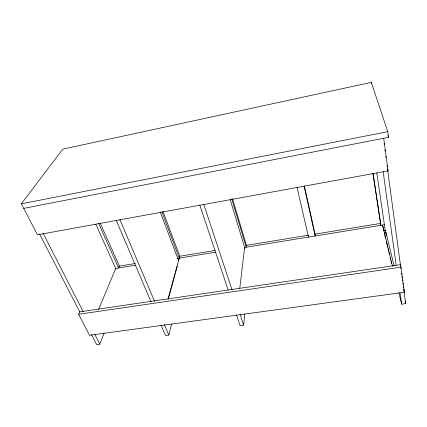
<?xml version="1.0" encoding="UTF-8"?>
<svg xmlns="http://www.w3.org/2000/svg" width="427" height="427" viewBox="0 0 427 427"><rect width="100%" height="100%" fill="white"/><g stroke="black" fill="none" stroke-linecap="round" stroke-linejoin="round"><path stroke-width="0.64" d="M236.505 314.88L240.091 325.609L243.641 325.139L244.778 313.952M239.766 288.31L244.623 247.479M161.006 325.075L165.468 335.499L168.814 335.056L171.59 324.066M167.992 299.21L179.783 256.232L163.018 211.514M168.243 299.108L175.219 273.638M175.572 272.367L177.312 266M91.458 334.554L96.646 344.621L99.811 344.199L104.129 333.033M98.573 309.495L115.733 268.455M78.637 314.277L79.742 311.854L400.398 264.681L401.033 267.153L404.406 292.228L89.537 335.296L78.637 314.277L401.033 267.153M383.708 138.257L388.09 170.875L37.437 234.839L21.35 203.818L62.764 149.156L371.293 82.379L387.775 131.66L388.506 137.323L23.715 208.376M21.35 203.818L387.775 131.66M118.941 266.181L135.391 263.491M179.484 256.28L215.021 250.473M245.952 245.418L308.47 235.197M304.093 186.14L315.153 235.998L315.046 234.124L380.857 223.364M115.418 268.508L135.407 265.252M177.36 258.426L215.929 252.149M244.308 247.532L384.706 224.677M383.451 230.649L385.426 230.334M384.257 232.945L386.035 232.662L394.132 266.048M398.85 292.538L401.636 304.2L405.65 303.666L404.049 291.774M39.54 233.916L79.849 312.057M43.042 233.27L83.116 311.571M94.65 334.117L99.811 344.199M95.749 224.154L116 269.053M98.696 223.545L118.594 267.991L119.368 266.112L100.148 223.006M116.165 220.241L151.041 301.782M119.848 219.441L154.563 301.409M164.411 324.659L168.814 335.056M160.173 211.835L178.721 260.897M161.924 212.022L179.644 259.125M199.777 205.04L228.269 290.259M387.881 135.423L388.506 137.323M203.775 204.303L231.952 289.709M240.097 314.384L243.641 325.139M230.26 199.793L244.938 248.525M231.765 198.971L246.208 247.222L246.422 245.338L232.534 198.806M387.47 168.761L388.09 170.875M403.766 289.682L404.406 292.228M405.015 301.104L405.65 303.666M385.981 233.569L385.207 230.367L376.833 173.004M392.482 266.368L382.624 225.018L383.04 227.842M383.195 228.493L383.814 231.087M384.583 234.327L385.506 238.218M386.28 241.463L387.668 247.302M387.978 248.599L388.437 250.542M388.746 251.845L389.365 254.439M390.134 257.678L390.598 259.627M390.902 260.924L391.522 263.518M297.011 187.069L308.481 237.086L308.406 235.208M304.387 186.023L315.046 234.124M373.065 173.239L380.863 225.307L372.942 173.522M386.035 232.662L386.488 235.805M383.152 171.707L396.208 265.311M400.072 292.997L401.636 304.2M371.293 82.379L371.463 83.607M384.054 143.44L384.231 144.737M384.903 149.722L385.106 151.233M385.794 156.325L385.971 157.648M387.033 165.516L387.22 166.898M387.753 170.864L400.574 266.005M400.75 267.313L400.932 268.652M401.556 273.275L401.732 274.598M401.994 276.525L402.175 277.902M402.437 279.813L402.624 281.206M402.88 283.101L403.056 284.419M403.323 286.389L403.515 287.814M403.691 289.132L403.867 290.456"/></g></svg>
